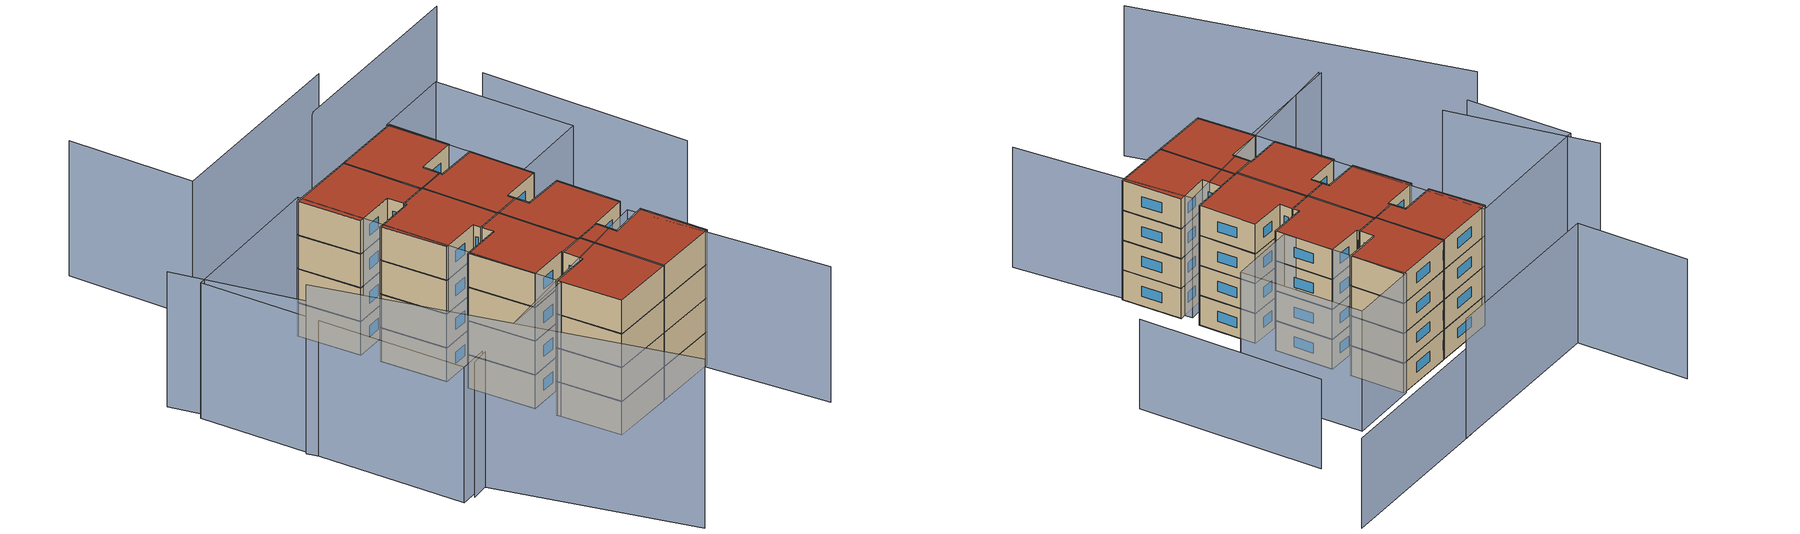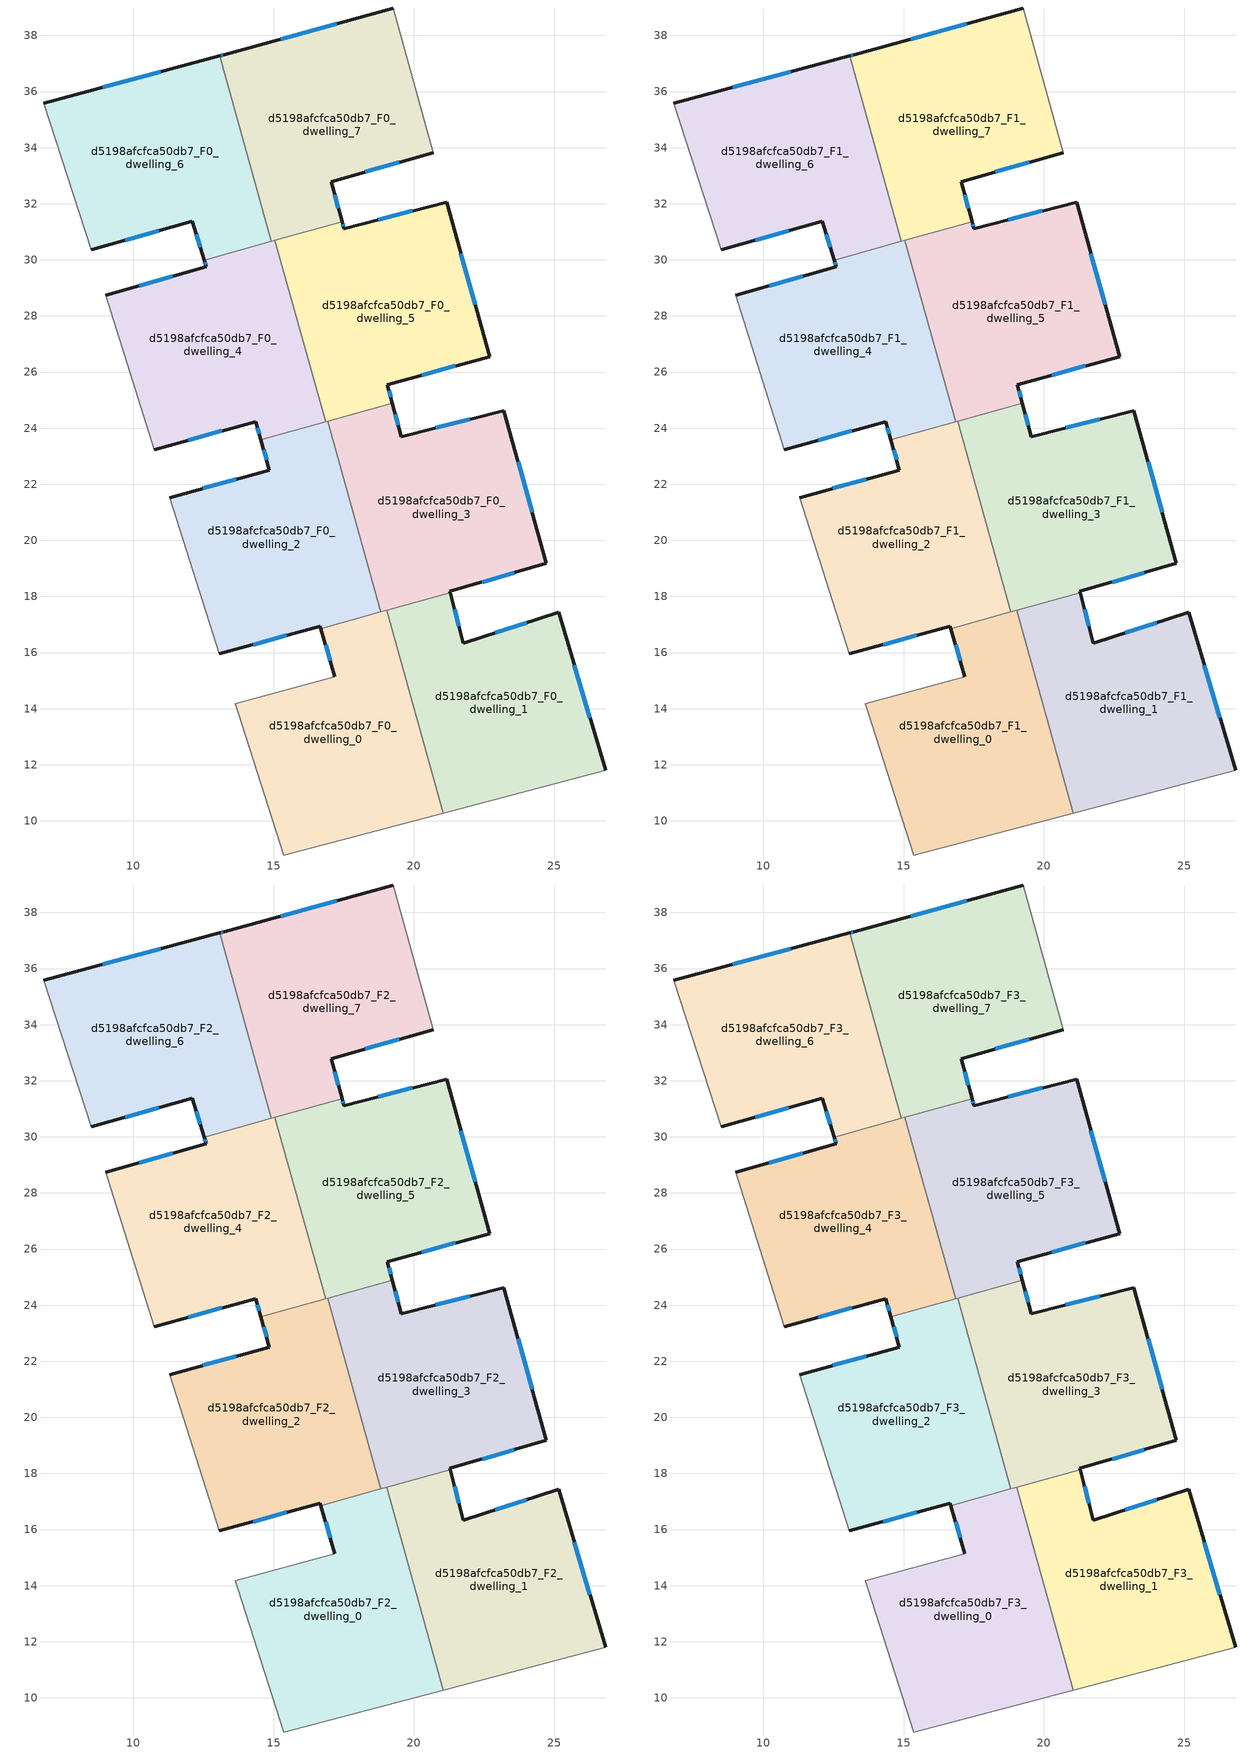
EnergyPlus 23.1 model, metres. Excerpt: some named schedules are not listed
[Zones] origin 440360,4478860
d5198afcfca50db7_F0_dwelling_0
 floor ground (EU_floor_Construction): 21.05,10.28 19.04,17.51 16.69,16.85 17.18,15.14 13.63,14.18 13.75,13.84 15.37,8.78 z0
 wall outside (EU_wall_Construction): 17.18,15.14 16.69,16.85 z0:3
 wall adiabatic (EU_wall_Construction): 21.05,10.28 15.37,8.78 13.75,13.84 13.63,14.18 17.18,15.14 z0:3
 wall to d5198afcfca50db7_F0_dwelling_1 (EU_wall_Construction): 19.04,17.51 21.05,10.28 z0:3
 wall to d5198afcfca50db7_F0_dwelling_2 (EU_wall_Construction): 16.69,16.85 18.82,17.45 z0:3
 wall to d5198afcfca50db7_F0_dwelling_3 (EU_wall_Construction): 18.82,17.45 19.04,17.51 z0:3
 window (EU_Window_Construction): 17.01,15.71 16.85,16.28 z1:2
d5198afcfca50db7_F0_dwelling_1
 floor ground (EU_floor_Construction): 26.84,11.8 25.17,17.43 21.77,16.33 21.3,18.14 19.04,17.51 21.05,10.28 z0
 wall outside (EU_wall_Construction): 21.3,18.14 21.77,16.33 25.17,17.43 26.84,11.8 z0:3
 wall adiabatic (EU_wall_Construction): 26.84,11.8 21.05,10.28 z0:3
 wall to d5198afcfca50db7_F0_dwelling_3 (EU_wall_Construction): 19.04,17.51 21.3,18.14 z0:3
 window (EU_Window_Construction): 21.45,17.54 21.61,16.94 / 22.9,16.7 24.03,17.06 / 25.73,15.55 26.28,13.68 z1:2
d5198afcfca50db7_F0_dwelling_2
 floor ground (EU_floor_Construction): 18.83,17.45 16.93,24.25 14.55,23.58 14.85,22.51 11.29,21.52 13.07,15.95 16.67,16.94 16.69,16.85 z0
 wall outside (EU_wall_Construction): 11.29,21.52 14.85,22.51 14.55,23.58 / 16.69,16.85 16.67,16.94 13.07,15.95 z0:3
 wall adiabatic (EU_wall_Construction): 13.07,15.95 11.29,21.52 z0:3
 wall to d5198afcfca50db7_F0_dwelling_3 (EU_wall_Construction): 16.93,24.25 18.83,17.45 z0:3
 wall to d5198afcfca50db7_F0_dwelling_4 (EU_wall_Construction): 14.55,23.58 16.85,24.23 z0:3
 wall to d5198afcfca50db7_F0_dwelling_5 (EU_wall_Construction): 16.85,24.23 16.93,24.25 z0:3
 window (EU_Window_Construction): 12.48,21.85 13.66,22.18 / 14.75,22.87 14.65,23.22 / 15.46,16.61 14.27,16.28 z1:2
d5198afcfca50db7_F0_dwelling_3
 floor ground (EU_floor_Construction): 24.73,19.17 23.21,24.62 19.56,23.7 19.24,24.89 16.93,24.25 18.83,17.45 21.3,18.14 21.29,18.18 z0
 wall outside (EU_wall_Construction): 19.24,24.89 19.56,23.7 23.21,24.62 24.73,19.17 21.29,18.18 21.3,18.14 z0:3
 wall to d5198afcfca50db7_F0_dwelling_5 (EU_wall_Construction): 16.93,24.25 19.24,24.89 z0:3
 window (EU_Window_Construction): 19.34,24.49 19.45,24.1 / 20.78,24.01 21.99,24.31 / 23.72,22.8 24.22,20.99 / 23.58,18.84 22.44,18.51 z1:2
d5198afcfca50db7_F0_dwelling_4
 floor ground (EU_floor_Construction): 16.85,24.22 15.05,30.69 12.53,29.99 12.6,29.75 9.01,28.74 10.76,23.24 14.37,24.23 14.55,23.58 z0
 wall outside (EU_wall_Construction): 9.01,28.74 12.6,29.75 12.53,29.99 / 14.55,23.58 14.37,24.23 10.76,23.24 z0:3
 wall adiabatic (EU_wall_Construction): 10.76,23.24 9.01,28.74 z0:3
 wall to d5198afcfca50db7_F0_dwelling_5 (EU_wall_Construction): 15.05,30.69 16.85,24.22 z0:3
 wall to d5198afcfca50db7_F0_dwelling_6 (EU_wall_Construction): 12.53,29.99 14.92,30.66 z0:3
 wall to d5198afcfca50db7_F0_dwelling_7 (EU_wall_Construction): 14.92,30.66 15.05,30.69 z0:3
 window (EU_Window_Construction): 10.21,29.08 11.4,29.41 / 12.58,29.83 12.56,29.91 / 14.49,23.8 14.43,24.01 / 13.16,23.9 11.96,23.57 z1:2
d5198afcfca50db7_F0_dwelling_5
 floor ground (EU_floor_Construction): 22.7,26.55 21.17,32.06 17.51,31.11 17.44,31.36 15.05,30.69 16.85,24.22 19.24,24.89 19.06,25.55 z0
 wall outside (EU_wall_Construction): 17.44,31.36 17.51,31.11 21.17,32.06 22.7,26.55 19.06,25.55 19.24,24.89 z0:3
 wall to d5198afcfca50db7_F0_dwelling_7 (EU_wall_Construction): 15.05,30.69 17.44,31.36 z0:3
 window (EU_Window_Construction): 19.12,25.33 19.18,25.11 / 17.46,31.28 17.49,31.19 / 18.73,31.43 19.95,31.74 / 21.68,30.22 22.19,28.39 / 21.48,26.22 20.28,25.88 z1:2
d5198afcfca50db7_F0_dwelling_6
 floor ground (EU_floor_Construction): 14.92,30.66 13.08,37.27 6.81,35.58 8.5,30.36 12.11,31.38 12.53,29.99 z0
 wall outside (EU_wall_Construction): 6.81,35.58 13.08,37.27 / 12.53,29.99 12.11,31.38 8.5,30.36 z0:3
 wall adiabatic (EU_wall_Construction): 8.5,30.36 6.81,35.58 z0:3
 wall to d5198afcfca50db7_F0_dwelling_7 (EU_wall_Construction): 13.08,37.27 14.92,30.66 z0:3
 window (EU_Window_Construction): 8.9,36.15 10.98,36.71 / 12.39,30.45 12.25,30.91 / 10.9,31.04 9.7,30.7 z1:2
d5198afcfca50db7_F0_dwelling_7
 floor ground (EU_floor_Construction): 20.69,33.82 19.27,38.98 13.24,37.32 13.08,37.27 14.92,30.66 17.44,31.36 17.06,32.79 z0
 wall outside (EU_wall_Construction): 13.08,37.27 13.24,37.32 19.27,38.98 / 20.69,33.82 17.06,32.79 17.44,31.36 z0:3
 wall adiabatic (EU_wall_Construction): 19.27,38.98 20.69,33.82 z0:3
 window (EU_Window_Construction): 13.13,37.29 13.19,37.3 / 15.26,37.87 17.25,38.42 / 19.48,33.47 18.28,33.13 / 17.19,32.31 17.32,31.84 z1:2
d5198afcfca50db7_F1_dwelling_0
 floor to d5198afcfca50db7_F0_dwelling_0 (EU_floor_Construction): 21.05,10.28 19.04,17.51 16.69,16.85 17.18,15.14 13.63,14.18 13.75,13.84 15.37,8.78 z3
 wall outside (EU_wall_Construction): 17.18,15.14 16.69,16.85 z3:6
 wall adiabatic (EU_wall_Construction): 21.05,10.28 15.37,8.78 13.75,13.84 13.63,14.18 17.18,15.14 z3:6
 wall to d5198afcfca50db7_F1_dwelling_1 (EU_wall_Construction): 19.04,17.51 21.05,10.28 z3:6
 wall to d5198afcfca50db7_F1_dwelling_2 (EU_wall_Construction): 16.69,16.85 18.82,17.45 z3:6
 wall to d5198afcfca50db7_F1_dwelling_3 (EU_wall_Construction): 18.82,17.45 19.04,17.51 z3:6
 window (EU_Window_Construction): 17.01,15.71 16.85,16.28 z4:5
d5198afcfca50db7_F1_dwelling_1
 floor to d5198afcfca50db7_F0_dwelling_1 (EU_floor_Construction): 26.84,11.8 25.17,17.43 21.77,16.33 21.3,18.14 19.04,17.51 21.05,10.28 z3
 wall outside (EU_wall_Construction): 21.3,18.14 21.77,16.33 25.17,17.43 26.84,11.8 z3:6
 wall adiabatic (EU_wall_Construction): 26.84,11.8 21.05,10.28 z3:6
 wall to d5198afcfca50db7_F1_dwelling_3 (EU_wall_Construction): 19.04,17.51 21.3,18.14 z3:6
 window (EU_Window_Construction): 21.45,17.54 21.61,16.94 / 22.9,16.7 24.03,17.06 / 25.73,15.55 26.28,13.68 z4:5
d5198afcfca50db7_F1_dwelling_2
 floor to d5198afcfca50db7_F0_dwelling_2 (EU_floor_Construction): 18.83,17.45 16.93,24.25 14.55,23.58 14.85,22.51 11.29,21.52 13.07,15.95 16.67,16.94 16.69,16.85 z3
 wall outside (EU_wall_Construction): 11.29,21.52 14.85,22.51 14.55,23.58 / 16.69,16.85 16.67,16.94 13.07,15.95 z3:6
 wall adiabatic (EU_wall_Construction): 13.07,15.95 11.29,21.52 z3:6
 wall to d5198afcfca50db7_F1_dwelling_3 (EU_wall_Construction): 16.93,24.25 18.83,17.45 z3:6
 wall to d5198afcfca50db7_F1_dwelling_4 (EU_wall_Construction): 14.55,23.58 16.85,24.23 z3:6
 wall to d5198afcfca50db7_F1_dwelling_5 (EU_wall_Construction): 16.85,24.23 16.93,24.25 z3:6
 window (EU_Window_Construction): 12.48,21.85 13.66,22.18 / 14.75,22.87 14.65,23.22 / 15.46,16.61 14.27,16.28 z4:5
d5198afcfca50db7_F1_dwelling_3
 floor to d5198afcfca50db7_F0_dwelling_3 (EU_floor_Construction): 24.73,19.17 23.21,24.62 19.56,23.7 19.24,24.89 16.93,24.25 18.83,17.45 21.3,18.14 21.29,18.18 z3
 wall outside (EU_wall_Construction): 19.24,24.89 19.56,23.7 23.21,24.62 24.73,19.17 21.29,18.18 21.3,18.14 z3:6
 wall to d5198afcfca50db7_F1_dwelling_5 (EU_wall_Construction): 16.93,24.25 19.24,24.89 z3:6
 window (EU_Window_Construction): 19.34,24.49 19.45,24.1 / 20.78,24.01 21.99,24.31 / 23.72,22.8 24.22,20.99 / 23.58,18.84 22.44,18.51 z4:5
d5198afcfca50db7_F1_dwelling_4
 floor to d5198afcfca50db7_F0_dwelling_4 (EU_floor_Construction): 16.85,24.22 15.05,30.69 12.53,29.99 12.6,29.75 9.01,28.74 10.76,23.24 14.37,24.23 14.55,23.58 z3
 wall outside (EU_wall_Construction): 9.01,28.74 12.6,29.75 12.53,29.99 / 14.55,23.58 14.37,24.23 10.76,23.24 z3:6
 wall adiabatic (EU_wall_Construction): 10.76,23.24 9.01,28.74 z3:6
 wall to d5198afcfca50db7_F1_dwelling_5 (EU_wall_Construction): 15.05,30.69 16.85,24.22 z3:6
 wall to d5198afcfca50db7_F1_dwelling_6 (EU_wall_Construction): 12.53,29.99 14.92,30.66 z3:6
 wall to d5198afcfca50db7_F1_dwelling_7 (EU_wall_Construction): 14.92,30.66 15.05,30.69 z3:6
 window (EU_Window_Construction): 10.21,29.08 11.4,29.41 / 12.58,29.83 12.56,29.91 / 14.49,23.8 14.43,24.01 / 13.16,23.9 11.96,23.57 z4:5
d5198afcfca50db7_F1_dwelling_5
 floor to d5198afcfca50db7_F0_dwelling_5 (EU_floor_Construction): 22.7,26.55 21.17,32.06 17.51,31.11 17.44,31.36 15.05,30.69 16.85,24.22 19.24,24.89 19.06,25.55 z3
 wall outside (EU_wall_Construction): 17.44,31.36 17.51,31.11 21.17,32.06 22.7,26.55 19.06,25.55 19.24,24.89 z3:6
 wall to d5198afcfca50db7_F1_dwelling_7 (EU_wall_Construction): 15.05,30.69 17.44,31.36 z3:6
 window (EU_Window_Construction): 19.12,25.33 19.18,25.11 / 17.46,31.28 17.49,31.19 / 18.73,31.43 19.95,31.74 / 21.68,30.22 22.19,28.39 / 21.48,26.22 20.28,25.88 z4:5
d5198afcfca50db7_F1_dwelling_6
 floor to d5198afcfca50db7_F0_dwelling_6 (EU_floor_Construction): 14.92,30.66 13.08,37.27 6.81,35.58 8.5,30.36 12.11,31.38 12.53,29.99 z3
 wall outside (EU_wall_Construction): 6.81,35.58 13.08,37.27 / 12.53,29.99 12.11,31.38 8.5,30.36 z3:6
 wall adiabatic (EU_wall_Construction): 8.5,30.36 6.81,35.58 z3:6
 wall to d5198afcfca50db7_F1_dwelling_7 (EU_wall_Construction): 13.08,37.27 14.92,30.66 z3:6
 window (EU_Window_Construction): 8.9,36.15 10.98,36.71 / 12.39,30.45 12.25,30.91 / 10.9,31.04 9.7,30.7 z4:5
d5198afcfca50db7_F1_dwelling_7
 floor to d5198afcfca50db7_F0_dwelling_7 (EU_floor_Construction): 20.69,33.82 19.27,38.98 13.24,37.32 13.08,37.27 14.92,30.66 17.44,31.36 17.06,32.79 z3
 wall outside (EU_wall_Construction): 13.08,37.27 13.24,37.32 19.27,38.98 / 20.69,33.82 17.06,32.79 17.44,31.36 z3:6
 wall adiabatic (EU_wall_Construction): 19.27,38.98 20.69,33.82 z3:6
 window (EU_Window_Construction): 13.13,37.29 13.19,37.3 / 15.26,37.87 17.25,38.42 / 19.48,33.47 18.28,33.13 / 17.19,32.31 17.32,31.84 z4:5
d5198afcfca50db7_F2_dwelling_0
 floor to d5198afcfca50db7_F1_dwelling_0 (EU_floor_Construction): 21.05,10.28 19.04,17.51 16.69,16.85 17.18,15.14 13.63,14.18 13.75,13.84 15.37,8.78 z6
 wall outside (EU_wall_Construction): 17.18,15.14 16.69,16.85 z6:9
 wall adiabatic (EU_wall_Construction): 21.05,10.28 15.37,8.78 13.75,13.84 13.63,14.18 17.18,15.14 z6:9
 wall to d5198afcfca50db7_F2_dwelling_1 (EU_wall_Construction): 19.04,17.51 21.05,10.28 z6:9
 wall to d5198afcfca50db7_F2_dwelling_2 (EU_wall_Construction): 16.69,16.85 18.82,17.45 z6:9
 wall to d5198afcfca50db7_F2_dwelling_3 (EU_wall_Construction): 18.82,17.45 19.04,17.51 z6:9
 window (EU_Window_Construction): 17.01,15.71 16.85,16.28 z7:8
d5198afcfca50db7_F2_dwelling_1
 floor to d5198afcfca50db7_F1_dwelling_1 (EU_floor_Construction): 26.84,11.8 25.17,17.43 21.77,16.33 21.3,18.14 19.04,17.51 21.05,10.28 z6
 wall outside (EU_wall_Construction): 21.3,18.14 21.77,16.33 25.17,17.43 26.84,11.8 z6:9
 wall adiabatic (EU_wall_Construction): 26.84,11.8 21.05,10.28 z6:9
 wall to d5198afcfca50db7_F2_dwelling_3 (EU_wall_Construction): 19.04,17.51 21.3,18.14 z6:9
 window (EU_Window_Construction): 21.45,17.54 21.61,16.94 / 22.9,16.7 24.03,17.06 / 25.73,15.55 26.28,13.68 z7:8
d5198afcfca50db7_F2_dwelling_2
 floor to d5198afcfca50db7_F1_dwelling_2 (EU_floor_Construction): 18.83,17.45 16.93,24.25 14.55,23.58 14.85,22.51 11.29,21.52 13.07,15.95 16.67,16.94 16.69,16.85 z6
 wall outside (EU_wall_Construction): 11.29,21.52 14.85,22.51 14.55,23.58 / 16.69,16.85 16.67,16.94 13.07,15.95 z6:9
 wall adiabatic (EU_wall_Construction): 13.07,15.95 11.29,21.52 z6:9
 wall to d5198afcfca50db7_F2_dwelling_3 (EU_wall_Construction): 16.93,24.25 18.83,17.45 z6:9
 wall to d5198afcfca50db7_F2_dwelling_4 (EU_wall_Construction): 14.55,23.58 16.85,24.23 z6:9
 wall to d5198afcfca50db7_F2_dwelling_5 (EU_wall_Construction): 16.85,24.23 16.93,24.25 z6:9
 window (EU_Window_Construction): 12.48,21.85 13.66,22.18 / 14.75,22.87 14.65,23.22 / 15.46,16.61 14.27,16.28 z7:8
d5198afcfca50db7_F2_dwelling_3
 floor to d5198afcfca50db7_F1_dwelling_3 (EU_floor_Construction): 24.73,19.17 23.21,24.62 19.56,23.7 19.24,24.89 16.93,24.25 18.83,17.45 21.3,18.14 21.29,18.18 z6
 wall outside (EU_wall_Construction): 19.24,24.89 19.56,23.7 23.21,24.62 24.73,19.17 21.29,18.18 21.3,18.14 z6:9
 wall to d5198afcfca50db7_F2_dwelling_5 (EU_wall_Construction): 16.93,24.25 19.24,24.89 z6:9
 window (EU_Window_Construction): 19.34,24.49 19.45,24.1 / 20.78,24.01 21.99,24.31 / 23.72,22.8 24.22,20.99 / 23.58,18.84 22.44,18.51 z7:8
d5198afcfca50db7_F2_dwelling_4
 floor to d5198afcfca50db7_F1_dwelling_4 (EU_floor_Construction): 16.85,24.22 15.05,30.69 12.53,29.99 12.6,29.75 9.01,28.74 10.76,23.24 14.37,24.23 14.55,23.58 z6
 wall outside (EU_wall_Construction): 9.01,28.74 12.6,29.75 12.53,29.99 / 14.55,23.58 14.37,24.23 10.76,23.24 z6:9
 wall adiabatic (EU_wall_Construction): 10.76,23.24 9.01,28.74 z6:9
 wall to d5198afcfca50db7_F2_dwelling_5 (EU_wall_Construction): 15.05,30.69 16.85,24.22 z6:9
 wall to d5198afcfca50db7_F2_dwelling_6 (EU_wall_Construction): 12.53,29.99 14.92,30.66 z6:9
 wall to d5198afcfca50db7_F2_dwelling_7 (EU_wall_Construction): 14.92,30.66 15.05,30.69 z6:9
 window (EU_Window_Construction): 10.21,29.08 11.4,29.41 / 12.58,29.83 12.56,29.91 / 14.49,23.8 14.43,24.01 / 13.16,23.9 11.96,23.57 z7:8
d5198afcfca50db7_F2_dwelling_5
 floor to d5198afcfca50db7_F1_dwelling_5 (EU_floor_Construction): 22.7,26.55 21.17,32.06 17.51,31.11 17.44,31.36 15.05,30.69 16.85,24.22 19.24,24.89 19.06,25.55 z6
 wall outside (EU_wall_Construction): 17.44,31.36 17.51,31.11 21.17,32.06 22.7,26.55 19.06,25.55 19.24,24.89 z6:9
 wall to d5198afcfca50db7_F2_dwelling_7 (EU_wall_Construction): 15.05,30.69 17.44,31.36 z6:9
 window (EU_Window_Construction): 19.12,25.33 19.18,25.11 / 17.46,31.28 17.49,31.19 / 18.73,31.43 19.95,31.74 / 21.68,30.22 22.19,28.39 / 21.48,26.22 20.28,25.88 z7:8
d5198afcfca50db7_F2_dwelling_6
 floor to d5198afcfca50db7_F1_dwelling_6 (EU_floor_Construction): 14.92,30.66 13.08,37.27 6.81,35.58 8.5,30.36 12.11,31.38 12.53,29.99 z6
 wall outside (EU_wall_Construction): 6.81,35.58 13.08,37.27 / 12.53,29.99 12.11,31.38 8.5,30.36 z6:9
 wall adiabatic (EU_wall_Construction): 8.5,30.36 6.81,35.58 z6:9
 wall to d5198afcfca50db7_F2_dwelling_7 (EU_wall_Construction): 13.08,37.27 14.92,30.66 z6:9
 window (EU_Window_Construction): 8.9,36.15 10.98,36.71 / 12.39,30.45 12.25,30.91 / 10.9,31.04 9.7,30.7 z7:8
d5198afcfca50db7_F2_dwelling_7
 floor to d5198afcfca50db7_F1_dwelling_7 (EU_floor_Construction): 20.69,33.82 19.27,38.98 13.24,37.32 13.08,37.27 14.92,30.66 17.44,31.36 17.06,32.79 z6
 wall outside (EU_wall_Construction): 13.08,37.27 13.24,37.32 19.27,38.98 / 20.69,33.82 17.06,32.79 17.44,31.36 z6:9
 wall adiabatic (EU_wall_Construction): 19.27,38.98 20.69,33.82 z6:9
 window (EU_Window_Construction): 13.13,37.29 13.19,37.3 / 15.26,37.87 17.25,38.42 / 19.48,33.47 18.28,33.13 / 17.19,32.31 17.32,31.84 z7:8
d5198afcfca50db7_F3_dwelling_0
 floor to d5198afcfca50db7_F2_dwelling_0 (EU_floor_Construction): 21.05,10.28 19.04,17.51 16.69,16.85 17.18,15.14 13.63,14.18 13.75,13.84 15.37,8.78 z9
 wall outside (EU_wall_Construction): 17.18,15.14 16.69,16.85 z9:12
 wall adiabatic (EU_wall_Construction): 21.05,10.28 15.37,8.78 13.75,13.84 13.63,14.18 17.18,15.14 z9:12
 wall to d5198afcfca50db7_F3_dwelling_1 (EU_wall_Construction): 19.04,17.51 21.05,10.28 z9:12
 wall to d5198afcfca50db7_F3_dwelling_2 (EU_wall_Construction): 16.69,16.85 18.82,17.45 z9:12
 wall to d5198afcfca50db7_F3_dwelling_3 (EU_wall_Construction): 18.82,17.45 19.04,17.51 z9:12
 window (EU_Window_Construction): 17.01,15.71 16.85,16.28 z10:11
 roof outside (EU_roof_Construction): 19.04,17.51 21.05,10.28 15.37,8.78 13.75,13.84 13.63,14.18 17.18,15.14 16.69,16.85 z12
d5198afcfca50db7_F3_dwelling_1
 floor to d5198afcfca50db7_F2_dwelling_1 (EU_floor_Construction): 26.84,11.8 25.17,17.43 21.77,16.33 21.3,18.14 19.04,17.51 21.05,10.28 z9
 wall outside (EU_wall_Construction): 21.3,18.14 21.77,16.33 25.17,17.43 26.84,11.8 z9:12
 wall adiabatic (EU_wall_Construction): 26.84,11.8 21.05,10.28 z9:12
 wall to d5198afcfca50db7_F3_dwelling_3 (EU_wall_Construction): 19.04,17.51 21.3,18.14 z9:12
 window (EU_Window_Construction): 21.45,17.54 21.61,16.94 / 22.9,16.7 24.03,17.06 / 25.73,15.55 26.28,13.68 z10:11
 roof outside (EU_roof_Construction): 25.17,17.43 26.84,11.8 21.05,10.28 19.04,17.51 21.3,18.14 21.77,16.33 z12
d5198afcfca50db7_F3_dwelling_2
 floor to d5198afcfca50db7_F2_dwelling_2 (EU_floor_Construction): 18.83,17.45 16.93,24.25 14.55,23.58 14.85,22.51 11.29,21.52 13.07,15.95 16.67,16.94 16.69,16.85 z9
 wall outside (EU_wall_Construction): 11.29,21.52 14.85,22.51 14.55,23.58 / 16.69,16.85 16.67,16.94 13.07,15.95 z9:12
 wall adiabatic (EU_wall_Construction): 13.07,15.95 11.29,21.52 z9:12
 wall to d5198afcfca50db7_F3_dwelling_3 (EU_wall_Construction): 16.93,24.25 18.83,17.45 z9:12
 wall to d5198afcfca50db7_F3_dwelling_4 (EU_wall_Construction): 14.55,23.58 16.85,24.23 z9:12
 wall to d5198afcfca50db7_F3_dwelling_5 (EU_wall_Construction): 16.85,24.23 16.93,24.25 z9:12
 window (EU_Window_Construction): 12.48,21.85 13.66,22.18 / 14.75,22.87 14.65,23.22 / 15.46,16.61 14.27,16.28 z10:11
 roof outside (EU_roof_Construction): 16.93,24.25 18.83,17.45 16.69,16.85 16.67,16.94 13.07,15.95 11.29,21.52 14.85,22.51 14.55,23.58 z12
d5198afcfca50db7_F3_dwelling_3
 floor to d5198afcfca50db7_F2_dwelling_3 (EU_floor_Construction): 24.73,19.17 23.21,24.62 19.56,23.7 19.24,24.89 16.93,24.25 18.83,17.45 21.3,18.14 21.29,18.18 z9
 wall outside (EU_wall_Construction): 19.24,24.89 19.56,23.7 23.21,24.62 24.73,19.17 21.29,18.18 21.3,18.14 z9:12
 wall to d5198afcfca50db7_F3_dwelling_5 (EU_wall_Construction): 16.93,24.25 19.24,24.89 z9:12
 window (EU_Window_Construction): 19.34,24.49 19.45,24.1 / 20.78,24.01 21.99,24.31 / 23.72,22.8 24.22,20.99 / 23.58,18.84 22.44,18.51 z10:11
 roof outside (EU_roof_Construction): 23.21,24.62 24.73,19.17 21.29,18.18 21.3,18.14 18.83,17.45 16.93,24.25 19.24,24.89 19.56,23.7 z12
d5198afcfca50db7_F3_dwelling_4
 floor to d5198afcfca50db7_F2_dwelling_4 (EU_floor_Construction): 16.85,24.22 15.05,30.69 12.53,29.99 12.6,29.75 9.01,28.74 10.76,23.24 14.37,24.23 14.55,23.58 z9
 wall outside (EU_wall_Construction): 9.01,28.74 12.6,29.75 12.53,29.99 / 14.55,23.58 14.37,24.23 10.76,23.24 z9:12
 wall adiabatic (EU_wall_Construction): 10.76,23.24 9.01,28.74 z9:12
 wall to d5198afcfca50db7_F3_dwelling_5 (EU_wall_Construction): 15.05,30.69 16.85,24.22 z9:12
 wall to d5198afcfca50db7_F3_dwelling_6 (EU_wall_Construction): 12.53,29.99 14.92,30.66 z9:12
 wall to d5198afcfca50db7_F3_dwelling_7 (EU_wall_Construction): 14.92,30.66 15.05,30.69 z9:12
 window (EU_Window_Construction): 10.21,29.08 11.4,29.41 / 12.58,29.83 12.56,29.91 / 14.49,23.8 14.43,24.01 / 13.16,23.9 11.96,23.57 z10:11
 roof outside (EU_roof_Construction): 15.05,30.69 16.85,24.22 14.55,23.58 14.37,24.23 10.76,23.24 9.01,28.74 12.6,29.75 12.53,29.99 z12
d5198afcfca50db7_F3_dwelling_5
 floor to d5198afcfca50db7_F2_dwelling_5 (EU_floor_Construction): 22.7,26.55 21.17,32.06 17.51,31.11 17.44,31.36 15.05,30.69 16.85,24.22 19.24,24.89 19.06,25.55 z9
 wall outside (EU_wall_Construction): 17.44,31.36 17.51,31.11 21.17,32.06 22.7,26.55 19.06,25.55 19.24,24.89 z9:12
 wall to d5198afcfca50db7_F3_dwelling_7 (EU_wall_Construction): 15.05,30.69 17.44,31.36 z9:12
 window (EU_Window_Construction): 19.12,25.33 19.18,25.11 / 17.46,31.28 17.49,31.19 / 18.73,31.43 19.95,31.74 / 21.68,30.22 22.19,28.39 / 21.48,26.22 20.28,25.88 z10:11
 roof outside (EU_roof_Construction): 21.17,32.06 22.7,26.55 19.06,25.55 19.24,24.89 16.85,24.22 15.05,30.69 17.44,31.36 17.51,31.11 z12
d5198afcfca50db7_F3_dwelling_6
 floor to d5198afcfca50db7_F2_dwelling_6 (EU_floor_Construction): 14.92,30.66 13.08,37.27 6.81,35.58 8.5,30.36 12.11,31.38 12.53,29.99 z9
 wall outside (EU_wall_Construction): 6.81,35.58 13.08,37.27 / 12.53,29.99 12.11,31.38 8.5,30.36 z9:12
 wall adiabatic (EU_wall_Construction): 8.5,30.36 6.81,35.58 z9:12
 wall to d5198afcfca50db7_F3_dwelling_7 (EU_wall_Construction): 13.08,37.27 14.92,30.66 z9:12
 window (EU_Window_Construction): 8.9,36.15 10.98,36.71 / 12.39,30.45 12.25,30.91 / 10.9,31.04 9.7,30.7 z10:11
 roof outside (EU_roof_Construction): 13.08,37.27 14.92,30.66 12.53,29.99 12.11,31.38 8.5,30.36 6.81,35.58 z12
d5198afcfca50db7_F3_dwelling_7
 floor to d5198afcfca50db7_F2_dwelling_7 (EU_floor_Construction): 20.69,33.82 19.27,38.98 13.24,37.32 13.08,37.27 14.92,30.66 17.44,31.36 17.06,32.79 z9
 wall outside (EU_wall_Construction): 13.08,37.27 13.24,37.32 19.27,38.98 / 20.69,33.82 17.06,32.79 17.44,31.36 z9:12
 wall adiabatic (EU_wall_Construction): 19.27,38.98 20.69,33.82 z9:12
 window (EU_Window_Construction): 13.13,37.29 13.19,37.3 / 15.26,37.87 17.25,38.42 / 19.48,33.47 18.28,33.13 / 17.19,32.31 17.32,31.84 z10:11
 roof outside (EU_roof_Construction): 19.27,38.98 20.69,33.82 17.06,32.79 17.44,31.36 14.92,30.66 13.08,37.27 13.24,37.32 z12
shading: 1.3,9.78 24.35,17.97 / 24.35,17.97 30.15,1.66 / -7.15,34.83 -0.83,21.9 / 20.18,47.83 2.89,42.98 / 2.89,42.98 -0.06,53.5 / 13.77,13.79 0.2,9.79 / 0.2,9.79 -6.34,31.98 / -6.34,31.98 7.22,35.98 / 7.22,35.98 13.77,13.79 / 25.92,41.04 29.34,29.45 / 29.34,29.45 22.48,27.43 / 22.48,27.43 19.06,39.02 / 19.06,39.02 25.92,41.04 z0:12; -3.87,22.91 11.15,-5.09 z0:15; 37.48,25.64 32.59,43.13 / 36.43,52.41 19.33,47.59 z0:9
[Building]
EU S2 Campaign: North Axis=0; Terrain=City; Solar Distribution=FullExterior
[Site:Location]
Madrid: Latitude=40.5; Longitude=-3.5; Time Zone=1; Elevation=609
[SizingPeriod:WeatherFileDays]
AnnualSizingPeriod: Begin Month=1; Begin Day of Month=1; End Month=12; End Day of Month=31; Day of Week for Start Day=Monday; Use Weather File Daylight Saving Period=No; Use Weather File Rain and Snow Indicators=No
[MATERIAL]
EU_InternalMass_Material: Roughness=MediumRough; Thickness=0.1; Conductivity=1; Density=1800; Specific Heat=900; Thermal Absorptance=0.9; Solar Absorptance=0.7; Visible Absorptance=0.7
[MATERIAL:NOMASS] Roughness=MediumRough; Thermal Absorptance=0.9; Solar Absorptance=0.7; Visible Absorptance=0.7
Name | Thermal Resistance
EU_wall_NoMass | 0.459673
EU_roof_NoMass | 0.495815
EU_floor_NoMass | 0.788942
[WINDOWMATERIAL:SIMPLEGLAZINGSYSTEM]
EU_Window_SimpleGlazing: UFactor=4.26103; Solar Heat Gain Coefficient=0.85; Visible Transmittance=0.85
[CONSTRUCTION]
EU_wall_Construction: EU_wall_NoMass
EU_roof_Construction: EU_roof_NoMass
EU_floor_Construction: EU_floor_NoMass
EU_InternalMass_Construction: EU_InternalMass_Material
EU_Window_Construction: EU_Window_SimpleGlazing
[ZONE] Type=1; Multiplier=1; Ceiling Height=autocalculate; Floor Area=autocalculate; Part of Total Floor Area=Yes
Name | Volume
d5198afcfca50db7_F0_dwelling_0; d5198afcfca50db7_F1_dwelling_0; d5198afcfca50db7_F2_dwelling_0; d5198afcfca50db7_F3_dwelling_0 | 115.08
d5198afcfca50db7_F0_dwelling_1; d5198afcfca50db7_F1_dwelling_1; d5198afcfca50db7_F2_dwelling_1; d5198afcfca50db7_F3_dwelling_1 | 115.093
d5198afcfca50db7_F0_dwelling_2; d5198afcfca50db7_F1_dwelling_2; d5198afcfca50db7_F2_dwelling_2; d5198afcfca50db7_F3_dwelling_2 | 115.098
d5198afcfca50db7_F0_dwelling_3; d5198afcfca50db7_F1_dwelling_3; d5198afcfca50db7_F2_dwelling_3; d5198afcfca50db7_F3_dwelling_3 | 115.099
d5198afcfca50db7_F0_dwelling_4; d5198afcfca50db7_F1_dwelling_4; d5198afcfca50db7_F2_dwelling_4; d5198afcfca50db7_F3_dwelling_4; d5198afcfca50db7_F0_dwelling_5; d5198afcfca50db7_F1_dwelling_5; d5198afcfca50db7_F2_dwelling_5; d5198afcfca50db7_F3_dwelling_5 | 115.094
d5198afcfca50db7_F0_dwelling_6; d5198afcfca50db7_F1_dwelling_6; d5198afcfca50db7_F2_dwelling_6; d5198afcfca50db7_F3_dwelling_6 | 115.082
d5198afcfca50db7_F0_dwelling_7; d5198afcfca50db7_F1_dwelling_7; d5198afcfca50db7_F2_dwelling_7; d5198afcfca50db7_F3_dwelling_7 | 115.1
[INTERNALMASS] Construction=EU_InternalMass_Construction
Name | Zone or ZoneList | Surface Area
d5198afcfca50db7_F0_dwelling_0_EU_InternalMass | d5198afcfca50db7_F0_dwelling_0 | 38.3601
d5198afcfca50db7_F0_dwelling_1_EU_InternalMass | d5198afcfca50db7_F0_dwelling_1 | 38.3644
d5198afcfca50db7_F0_dwelling_2_EU_InternalMass | d5198afcfca50db7_F0_dwelling_2 | 38.3658
d5198afcfca50db7_F0_dwelling_3_EU_InternalMass | d5198afcfca50db7_F0_dwelling_3 | 38.3663
d5198afcfca50db7_F0_dwelling_4_EU_InternalMass | d5198afcfca50db7_F0_dwelling_4 | 38.3647
d5198afcfca50db7_F0_dwelling_5_EU_InternalMass | d5198afcfca50db7_F0_dwelling_5 | 38.3646
d5198afcfca50db7_F0_dwelling_6_EU_InternalMass | d5198afcfca50db7_F0_dwelling_6 | 38.3607
d5198afcfca50db7_F0_dwelling_7_EU_InternalMass | d5198afcfca50db7_F0_dwelling_7 | 38.3665
d5198afcfca50db7_F1_dwelling_0_EU_InternalMass | d5198afcfca50db7_F1_dwelling_0 | 38.3601
d5198afcfca50db7_F1_dwelling_1_EU_InternalMass | d5198afcfca50db7_F1_dwelling_1 | 38.3644
d5198afcfca50db7_F1_dwelling_2_EU_InternalMass | d5198afcfca50db7_F1_dwelling_2 | 38.3658
d5198afcfca50db7_F1_dwelling_3_EU_InternalMass | d5198afcfca50db7_F1_dwelling_3 | 38.3663
d5198afcfca50db7_F1_dwelling_4_EU_InternalMass | d5198afcfca50db7_F1_dwelling_4 | 38.3647
d5198afcfca50db7_F1_dwelling_5_EU_InternalMass | d5198afcfca50db7_F1_dwelling_5 | 38.3646
d5198afcfca50db7_F1_dwelling_6_EU_InternalMass | d5198afcfca50db7_F1_dwelling_6 | 38.3607
d5198afcfca50db7_F1_dwelling_7_EU_InternalMass | d5198afcfca50db7_F1_dwelling_7 | 38.3665
d5198afcfca50db7_F2_dwelling_0_EU_InternalMass | d5198afcfca50db7_F2_dwelling_0 | 38.3601
d5198afcfca50db7_F2_dwelling_1_EU_InternalMass | d5198afcfca50db7_F2_dwelling_1 | 38.3644
d5198afcfca50db7_F2_dwelling_2_EU_InternalMass | d5198afcfca50db7_F2_dwelling_2 | 38.3658
d5198afcfca50db7_F2_dwelling_3_EU_InternalMass | d5198afcfca50db7_F2_dwelling_3 | 38.3663
d5198afcfca50db7_F2_dwelling_4_EU_InternalMass | d5198afcfca50db7_F2_dwelling_4 | 38.3647
d5198afcfca50db7_F2_dwelling_5_EU_InternalMass | d5198afcfca50db7_F2_dwelling_5 | 38.3646
d5198afcfca50db7_F2_dwelling_6_EU_InternalMass | d5198afcfca50db7_F2_dwelling_6 | 38.3607
d5198afcfca50db7_F2_dwelling_7_EU_InternalMass | d5198afcfca50db7_F2_dwelling_7 | 38.3665
d5198afcfca50db7_F3_dwelling_0_EU_InternalMass | d5198afcfca50db7_F3_dwelling_0 | 38.3601
d5198afcfca50db7_F3_dwelling_1_EU_InternalMass | d5198afcfca50db7_F3_dwelling_1 | 38.3644
d5198afcfca50db7_F3_dwelling_2_EU_InternalMass | d5198afcfca50db7_F3_dwelling_2 | 38.3658
d5198afcfca50db7_F3_dwelling_3_EU_InternalMass | d5198afcfca50db7_F3_dwelling_3 | 38.3663
d5198afcfca50db7_F3_dwelling_4_EU_InternalMass | d5198afcfca50db7_F3_dwelling_4 | 38.3647
d5198afcfca50db7_F3_dwelling_5_EU_InternalMass | d5198afcfca50db7_F3_dwelling_5 | 38.3646
d5198afcfca50db7_F3_dwelling_6_EU_InternalMass | d5198afcfca50db7_F3_dwelling_6 | 38.3607
d5198afcfca50db7_F3_dwelling_7_EU_InternalMass | d5198afcfca50db7_F3_dwelling_7 | 38.3665
[OTHEREQUIPMENT] Fuel Type=Electricity; Design Level Calculation Method=Watts/Area; Power per Zone Floor Area=1; Fraction Latent=0; Fraction Radiant=0; Fraction Lost=0; Carbon Dioxide Generation Rate=0; EndUse Subcategory=EU_Step8_InternalGains
Name | Zone or ZoneList or Space or SpaceList | Schedule
EU_Step8_InternalGain_d5198afcfca50db7_F0_dwelling_0_f000 | d5198afcfca50db7_F0_dwelling_0 | EU_Step8_GainSchedule_d5198afcfca50db7_F0_dwelling_0_f000
EU_Step8_InternalGain_d5198afcfca50db7_F0_dwelling_1_f000 | d5198afcfca50db7_F0_dwelling_1 | EU_Step8_GainSchedule_d5198afcfca50db7_F0_dwelling_1_f000
EU_Step8_InternalGain_d5198afcfca50db7_F0_dwelling_2_f000 | d5198afcfca50db7_F0_dwelling_2 | EU_Step8_GainSchedule_d5198afcfca50db7_F0_dwelling_2_f000
EU_Step8_InternalGain_d5198afcfca50db7_F0_dwelling_3_f000 | d5198afcfca50db7_F0_dwelling_3 | EU_Step8_GainSchedule_d5198afcfca50db7_F0_dwelling_3_f000
EU_Step8_InternalGain_d5198afcfca50db7_F0_dwelling_4_f000 | d5198afcfca50db7_F0_dwelling_4 | EU_Step8_GainSchedule_d5198afcfca50db7_F0_dwelling_4_f000
EU_Step8_InternalGain_d5198afcfca50db7_F0_dwelling_5_f000 | d5198afcfca50db7_F0_dwelling_5 | EU_Step8_GainSchedule_d5198afcfca50db7_F0_dwelling_5_f000
EU_Step8_InternalGain_d5198afcfca50db7_F0_dwelling_6_f000 | d5198afcfca50db7_F0_dwelling_6 | EU_Step8_GainSchedule_d5198afcfca50db7_F0_dwelling_6_f000
EU_Step8_InternalGain_d5198afcfca50db7_F0_dwelling_7_f000 | d5198afcfca50db7_F0_dwelling_7 | EU_Step8_GainSchedule_d5198afcfca50db7_F0_dwelling_7_f000
EU_Step8_InternalGain_d5198afcfca50db7_F1_dwelling_0_f000 | d5198afcfca50db7_F1_dwelling_0 | EU_Step8_GainSchedule_d5198afcfca50db7_F1_dwelling_0_f000
EU_Step8_InternalGain_d5198afcfca50db7_F1_dwelling_1_f000 | d5198afcfca50db7_F1_dwelling_1 | EU_Step8_GainSchedule_d5198afcfca50db7_F1_dwelling_1_f000
EU_Step8_InternalGain_d5198afcfca50db7_F1_dwelling_2_f000 | d5198afcfca50db7_F1_dwelling_2 | EU_Step8_GainSchedule_d5198afcfca50db7_F1_dwelling_2_f000
EU_Step8_InternalGain_d5198afcfca50db7_F1_dwelling_3_f000 | d5198afcfca50db7_F1_dwelling_3 | EU_Step8_GainSchedule_d5198afcfca50db7_F1_dwelling_3_f000
EU_Step8_InternalGain_d5198afcfca50db7_F1_dwelling_4_f000 | d5198afcfca50db7_F1_dwelling_4 | EU_Step8_GainSchedule_d5198afcfca50db7_F1_dwelling_4_f000
EU_Step8_InternalGain_d5198afcfca50db7_F1_dwelling_5_f000 | d5198afcfca50db7_F1_dwelling_5 | EU_Step8_GainSchedule_d5198afcfca50db7_F1_dwelling_5_f000
EU_Step8_InternalGain_d5198afcfca50db7_F1_dwelling_6_f000 | d5198afcfca50db7_F1_dwelling_6 | EU_Step8_GainSchedule_d5198afcfca50db7_F1_dwelling_6_f000
EU_Step8_InternalGain_d5198afcfca50db7_F1_dwelling_7_f000 | d5198afcfca50db7_F1_dwelling_7 | EU_Step8_GainSchedule_d5198afcfca50db7_F1_dwelling_7_f000
EU_Step8_InternalGain_d5198afcfca50db7_F2_dwelling_0_f000 | d5198afcfca50db7_F2_dwelling_0 | EU_Step8_GainSchedule_d5198afcfca50db7_F2_dwelling_0_f000
EU_Step8_InternalGain_d5198afcfca50db7_F2_dwelling_1_f000 | d5198afcfca50db7_F2_dwelling_1 | EU_Step8_GainSchedule_d5198afcfca50db7_F2_dwelling_1_f000
EU_Step8_InternalGain_d5198afcfca50db7_F2_dwelling_2_f000 | d5198afcfca50db7_F2_dwelling_2 | EU_Step8_GainSchedule_d5198afcfca50db7_F2_dwelling_2_f000
EU_Step8_InternalGain_d5198afcfca50db7_F2_dwelling_3_f000 | d5198afcfca50db7_F2_dwelling_3 | EU_Step8_GainSchedule_d5198afcfca50db7_F2_dwelling_3_f000
EU_Step8_InternalGain_d5198afcfca50db7_F2_dwelling_4_f000 | d5198afcfca50db7_F2_dwelling_4 | EU_Step8_GainSchedule_d5198afcfca50db7_F2_dwelling_4_f000
EU_Step8_InternalGain_d5198afcfca50db7_F2_dwelling_5_f000 | d5198afcfca50db7_F2_dwelling_5 | EU_Step8_GainSchedule_d5198afcfca50db7_F2_dwelling_5_f000
EU_Step8_InternalGain_d5198afcfca50db7_F2_dwelling_6_f000 | d5198afcfca50db7_F2_dwelling_6 | EU_Step8_GainSchedule_d5198afcfca50db7_F2_dwelling_6_f000
EU_Step8_InternalGain_d5198afcfca50db7_F2_dwelling_7_f000 | d5198afcfca50db7_F2_dwelling_7 | EU_Step8_GainSchedule_d5198afcfca50db7_F2_dwelling_7_f000
EU_Step8_InternalGain_d5198afcfca50db7_F3_dwelling_0_f000 | d5198afcfca50db7_F3_dwelling_0 | EU_Step8_GainSchedule_d5198afcfca50db7_F3_dwelling_0_f000
EU_Step8_InternalGain_d5198afcfca50db7_F3_dwelling_1_f000 | d5198afcfca50db7_F3_dwelling_1 | EU_Step8_GainSchedule_d5198afcfca50db7_F3_dwelling_1_f000
EU_Step8_InternalGain_d5198afcfca50db7_F3_dwelling_2_f000 | d5198afcfca50db7_F3_dwelling_2 | EU_Step8_GainSchedule_d5198afcfca50db7_F3_dwelling_2_f000
EU_Step8_InternalGain_d5198afcfca50db7_F3_dwelling_3_f000 | d5198afcfca50db7_F3_dwelling_3 | EU_Step8_GainSchedule_d5198afcfca50db7_F3_dwelling_3_f000
EU_Step8_InternalGain_d5198afcfca50db7_F3_dwelling_4_f000 | d5198afcfca50db7_F3_dwelling_4 | EU_Step8_GainSchedule_d5198afcfca50db7_F3_dwelling_4_f000
EU_Step8_InternalGain_d5198afcfca50db7_F3_dwelling_5_f000 | d5198afcfca50db7_F3_dwelling_5 | EU_Step8_GainSchedule_d5198afcfca50db7_F3_dwelling_5_f000
EU_Step8_InternalGain_d5198afcfca50db7_F3_dwelling_6_f000 | d5198afcfca50db7_F3_dwelling_6 | EU_Step8_GainSchedule_d5198afcfca50db7_F3_dwelling_6_f000
EU_Step8_InternalGain_d5198afcfca50db7_F3_dwelling_7_f000 | d5198afcfca50db7_F3_dwelling_7 | EU_Step8_GainSchedule_d5198afcfca50db7_F3_dwelling_7_f000
[ZONEVENTILATION:DESIGNFLOWRATE] Schedule=EU_AlwaysOn; Design Flow Rate Calculation Method=AirChanges/Hour; Air Changes per Hour=0.719161; Ventilation Type=Natural; Fan Pressure Rise=0; Fan Total Efficiency=1; Constant Term Coefficient=1; Temperature Term Coefficient=0; Velocity Term Coefficient=0; Velocity Squared Term Coefficient=0; Minimum Indoor Temperature=-100; Maximum Indoor Temperature=100; Delta Temperature=-100; Minimum Outdoor Temperature=-100; Maximum Outdoor Temperature=100; Maximum Wind Speed=40
Name | Zone or ZoneList or Space or SpaceList
EU_ConstantAir_d5198afcfca50db7_F0_dwelling_0 | d5198afcfca50db7_F0_dwelling_0
EU_ConstantAir_d5198afcfca50db7_F0_dwelling_1 | d5198afcfca50db7_F0_dwelling_1
EU_ConstantAir_d5198afcfca50db7_F0_dwelling_2 | d5198afcfca50db7_F0_dwelling_2
EU_ConstantAir_d5198afcfca50db7_F0_dwelling_3 | d5198afcfca50db7_F0_dwelling_3
EU_ConstantAir_d5198afcfca50db7_F0_dwelling_4 | d5198afcfca50db7_F0_dwelling_4
EU_ConstantAir_d5198afcfca50db7_F0_dwelling_5 | d5198afcfca50db7_F0_dwelling_5
EU_ConstantAir_d5198afcfca50db7_F0_dwelling_6 | d5198afcfca50db7_F0_dwelling_6
EU_ConstantAir_d5198afcfca50db7_F0_dwelling_7 | d5198afcfca50db7_F0_dwelling_7
EU_ConstantAir_d5198afcfca50db7_F1_dwelling_0 | d5198afcfca50db7_F1_dwelling_0
EU_ConstantAir_d5198afcfca50db7_F1_dwelling_1 | d5198afcfca50db7_F1_dwelling_1
EU_ConstantAir_d5198afcfca50db7_F1_dwelling_2 | d5198afcfca50db7_F1_dwelling_2
EU_ConstantAir_d5198afcfca50db7_F1_dwelling_3 | d5198afcfca50db7_F1_dwelling_3
EU_ConstantAir_d5198afcfca50db7_F1_dwelling_4 | d5198afcfca50db7_F1_dwelling_4
EU_ConstantAir_d5198afcfca50db7_F1_dwelling_5 | d5198afcfca50db7_F1_dwelling_5
EU_ConstantAir_d5198afcfca50db7_F1_dwelling_6 | d5198afcfca50db7_F1_dwelling_6
EU_ConstantAir_d5198afcfca50db7_F1_dwelling_7 | d5198afcfca50db7_F1_dwelling_7
EU_ConstantAir_d5198afcfca50db7_F2_dwelling_0 | d5198afcfca50db7_F2_dwelling_0
EU_ConstantAir_d5198afcfca50db7_F2_dwelling_1 | d5198afcfca50db7_F2_dwelling_1
EU_ConstantAir_d5198afcfca50db7_F2_dwelling_2 | d5198afcfca50db7_F2_dwelling_2
EU_ConstantAir_d5198afcfca50db7_F2_dwelling_3 | d5198afcfca50db7_F2_dwelling_3
EU_ConstantAir_d5198afcfca50db7_F2_dwelling_4 | d5198afcfca50db7_F2_dwelling_4
EU_ConstantAir_d5198afcfca50db7_F2_dwelling_5 | d5198afcfca50db7_F2_dwelling_5
EU_ConstantAir_d5198afcfca50db7_F2_dwelling_6 | d5198afcfca50db7_F2_dwelling_6
EU_ConstantAir_d5198afcfca50db7_F2_dwelling_7 | d5198afcfca50db7_F2_dwelling_7
EU_ConstantAir_d5198afcfca50db7_F3_dwelling_0 | d5198afcfca50db7_F3_dwelling_0
EU_ConstantAir_d5198afcfca50db7_F3_dwelling_1 | d5198afcfca50db7_F3_dwelling_1
EU_ConstantAir_d5198afcfca50db7_F3_dwelling_2 | d5198afcfca50db7_F3_dwelling_2
EU_ConstantAir_d5198afcfca50db7_F3_dwelling_3 | d5198afcfca50db7_F3_dwelling_3
EU_ConstantAir_d5198afcfca50db7_F3_dwelling_4 | d5198afcfca50db7_F3_dwelling_4
EU_ConstantAir_d5198afcfca50db7_F3_dwelling_5 | d5198afcfca50db7_F3_dwelling_5
EU_ConstantAir_d5198afcfca50db7_F3_dwelling_6 | d5198afcfca50db7_F3_dwelling_6
EU_ConstantAir_d5198afcfca50db7_F3_dwelling_7 | d5198afcfca50db7_F3_dwelling_7
[HVACTEMPLATE:ZONE:IDEALLOADSAIRSYSTEM] System Availability Schedule=EU_AlwaysOn; Maximum Heating Supply Air Temperature=50; Minimum Cooling Supply Air Temperature=13; Maximum Heating Supply Air Humidity Ratio=0.0156; Minimum Cooling Supply Air Humidity Ratio=0.0077; Heating Limit=NoLimit; Cooling Limit=NoLimit; Heating Availability Schedule=EU_AlwaysOn; Cooling Availability Schedule=EU_CoolingOff; Dehumidification Control Type=ConstantSensibleHeatRatio; Cooling Sensible Heat Ratio=0.7; Dehumidification Setpoint=60; Humidification Control Type=None; Humidification Setpoint=30; Outdoor Air Method=None; Outdoor Air Flow Rate per Person=0.00944; Outdoor Air Flow Rate per Zone Floor Area=0; Outdoor Air Flow Rate per Zone=0; Demand Controlled Ventilation Type=None; Outdoor Air Economizer Type=NoEconomizer; Heat Recovery Type=None; Sensible Heat Recovery Effectiveness=0.7; Latent Heat Recovery Effectiveness=0.65
Name | Template Thermostat
d5198afcfca50db7_F0_dwelling_0 | EU_HeatOnly_d5198afcfca50db7_F0_dwelling_0
d5198afcfca50db7_F0_dwelling_1 | EU_HeatOnly_d5198afcfca50db7_F0_dwelling_1
d5198afcfca50db7_F0_dwelling_2 | EU_HeatOnly_d5198afcfca50db7_F0_dwelling_2
d5198afcfca50db7_F0_dwelling_3 | EU_HeatOnly_d5198afcfca50db7_F0_dwelling_3
d5198afcfca50db7_F0_dwelling_4 | EU_HeatOnly_d5198afcfca50db7_F0_dwelling_4
d5198afcfca50db7_F0_dwelling_5 | EU_HeatOnly_d5198afcfca50db7_F0_dwelling_5
d5198afcfca50db7_F0_dwelling_6 | EU_HeatOnly_d5198afcfca50db7_F0_dwelling_6
d5198afcfca50db7_F0_dwelling_7 | EU_HeatOnly_d5198afcfca50db7_F0_dwelling_7
d5198afcfca50db7_F1_dwelling_0 | EU_HeatOnly_d5198afcfca50db7_F1_dwelling_0
d5198afcfca50db7_F1_dwelling_1 | EU_HeatOnly_d5198afcfca50db7_F1_dwelling_1
d5198afcfca50db7_F1_dwelling_2 | EU_HeatOnly_d5198afcfca50db7_F1_dwelling_2
d5198afcfca50db7_F1_dwelling_3 | EU_HeatOnly_d5198afcfca50db7_F1_dwelling_3
d5198afcfca50db7_F1_dwelling_4 | EU_HeatOnly_d5198afcfca50db7_F1_dwelling_4
d5198afcfca50db7_F1_dwelling_5 | EU_HeatOnly_d5198afcfca50db7_F1_dwelling_5
d5198afcfca50db7_F1_dwelling_6 | EU_HeatOnly_d5198afcfca50db7_F1_dwelling_6
d5198afcfca50db7_F1_dwelling_7 | EU_HeatOnly_d5198afcfca50db7_F1_dwelling_7
d5198afcfca50db7_F2_dwelling_0 | EU_HeatOnly_d5198afcfca50db7_F2_dwelling_0
d5198afcfca50db7_F2_dwelling_1 | EU_HeatOnly_d5198afcfca50db7_F2_dwelling_1
d5198afcfca50db7_F2_dwelling_2 | EU_HeatOnly_d5198afcfca50db7_F2_dwelling_2
d5198afcfca50db7_F2_dwelling_3 | EU_HeatOnly_d5198afcfca50db7_F2_dwelling_3
d5198afcfca50db7_F2_dwelling_4 | EU_HeatOnly_d5198afcfca50db7_F2_dwelling_4
d5198afcfca50db7_F2_dwelling_5 | EU_HeatOnly_d5198afcfca50db7_F2_dwelling_5
d5198afcfca50db7_F2_dwelling_6 | EU_HeatOnly_d5198afcfca50db7_F2_dwelling_6
d5198afcfca50db7_F2_dwelling_7 | EU_HeatOnly_d5198afcfca50db7_F2_dwelling_7
d5198afcfca50db7_F3_dwelling_0 | EU_HeatOnly_d5198afcfca50db7_F3_dwelling_0
d5198afcfca50db7_F3_dwelling_1 | EU_HeatOnly_d5198afcfca50db7_F3_dwelling_1
d5198afcfca50db7_F3_dwelling_2 | EU_HeatOnly_d5198afcfca50db7_F3_dwelling_2
d5198afcfca50db7_F3_dwelling_3 | EU_HeatOnly_d5198afcfca50db7_F3_dwelling_3
d5198afcfca50db7_F3_dwelling_4 | EU_HeatOnly_d5198afcfca50db7_F3_dwelling_4
d5198afcfca50db7_F3_dwelling_5 | EU_HeatOnly_d5198afcfca50db7_F3_dwelling_5
d5198afcfca50db7_F3_dwelling_6 | EU_HeatOnly_d5198afcfca50db7_F3_dwelling_6
d5198afcfca50db7_F3_dwelling_7 | EU_HeatOnly_d5198afcfca50db7_F3_dwelling_7
[SIZING:ZONE] Zone Cooling Design Supply Air Temperature Input Method=SupplyAirTemperature; Zone Cooling Design Supply Air Temperature=13; Zone Heating Design Supply Air Temperature Input Method=SupplyAirTemperature; Zone Heating Design Supply Air Temperature=50; Zone Cooling Design Supply Air Humidity Ratio=0.008; Zone Heating Design Supply Air Humidity Ratio=0.008; Cooling Design Air Flow Method=DesignDay; Cooling Design Air Flow Rate=0; Cooling Minimum Air Flow per Zone Floor Area=0.000762; Cooling Minimum Air Flow=0; Cooling Minimum Air Flow Fraction=0.2; Heating Design Air Flow Method=DesignDay; Heating Design Air Flow Rate=0; Heating Maximum Air Flow per Zone Floor Area=0.002032; Heating Maximum Air Flow=0.141576; Heating Maximum Air Flow Fraction=0.3; Account for Dedicated Outdoor Air System=No; Dedicated Outdoor Air System Control Strategy=NeutralSupplyAir; Dedicated Outdoor Air Low Setpoint Temperature for Design=autosize; Dedicated Outdoor Air High Setpoint Temperature for Design=autosize; Zone Load Sizing Method=Sensible Load Only No Latent Load; Zone Latent Cooling Design Supply Air Humidity Ratio Input Method=HumidityRatioDifference; Zone Cooling Design Supply Air Humidity Ratio Difference=0.005; Zone Latent Heating Design Supply Air Humidity Ratio Input Method=HumidityRatioDifference; Zone Humidification Design Supply Air Humidity Ratio Difference=0.005
d5198afcfca50db7_F0_dwelling_0; d5198afcfca50db7_F0_dwelling_1; d5198afcfca50db7_F0_dwelling_2; d5198afcfca50db7_F0_dwelling_3; d5198afcfca50db7_F0_dwelling_4; d5198afcfca50db7_F0_dwelling_5; d5198afcfca50db7_F0_dwelling_6; d5198afcfca50db7_F0_dwelling_7; d5198afcfca50db7_F1_dwelling_0; d5198afcfca50db7_F1_dwelling_1; d5198afcfca50db7_F1_dwelling_2; d5198afcfca50db7_F1_dwelling_3; d5198afcfca50db7_F1_dwelling_4; d5198afcfca50db7_F1_dwelling_5; d5198afcfca50db7_F1_dwelling_6; d5198afcfca50db7_F1_dwelling_7; d5198afcfca50db7_F2_dwelling_0; d5198afcfca50db7_F2_dwelling_1; d5198afcfca50db7_F2_dwelling_2; d5198afcfca50db7_F2_dwelling_3; d5198afcfca50db7_F2_dwelling_4; d5198afcfca50db7_F2_dwelling_5; d5198afcfca50db7_F2_dwelling_6; d5198afcfca50db7_F2_dwelling_7; d5198afcfca50db7_F3_dwelling_0; d5198afcfca50db7_F3_dwelling_1; d5198afcfca50db7_F3_dwelling_2; d5198afcfca50db7_F3_dwelling_3; d5198afcfca50db7_F3_dwelling_4; d5198afcfca50db7_F3_dwelling_5; d5198afcfca50db7_F3_dwelling_6; d5198afcfca50db7_F3_dwelling_7
[SCHEDULE:FILE] Column Number=1; Rows to Skip at Top=0; Number of Hours of Data=8760; Column Separator=Comma; Interpolate to Timestep=No; Minutes per Item=60; Adjust Schedule for Daylight Savings=Yes
Name | File
EU_Step8_GainSchedule_d5198afcfca50db7_F0_dwelling_0_f000 | ../../schedules/d5198afcfca50db7/d5198afcfca50db7_F0_dwelling_0_f000_gain.csv
EU_Step8_GainSchedule_d5198afcfca50db7_F0_dwelling_1_f000 | ../../schedules/d5198afcfca50db7/d5198afcfca50db7_F0_dwelling_1_f000_gain.csv
EU_Step8_GainSchedule_d5198afcfca50db7_F0_dwelling_2_f000 | ../../schedules/d5198afcfca50db7/d5198afcfca50db7_F0_dwelling_2_f000_gain.csv
EU_Step8_GainSchedule_d5198afcfca50db7_F0_dwelling_3_f000 | ../../schedules/d5198afcfca50db7/d5198afcfca50db7_F0_dwelling_3_f000_gain.csv
EU_Step8_GainSchedule_d5198afcfca50db7_F0_dwelling_4_f000 | ../../schedules/d5198afcfca50db7/d5198afcfca50db7_F0_dwelling_4_f000_gain.csv
EU_Step8_GainSchedule_d5198afcfca50db7_F0_dwelling_5_f000 | ../../schedules/d5198afcfca50db7/d5198afcfca50db7_F0_dwelling_5_f000_gain.csv
EU_Step8_GainSchedule_d5198afcfca50db7_F0_dwelling_6_f000 | ../../schedules/d5198afcfca50db7/d5198afcfca50db7_F0_dwelling_6_f000_gain.csv
EU_Step8_GainSchedule_d5198afcfca50db7_F0_dwelling_7_f000 | ../../schedules/d5198afcfca50db7/d5198afcfca50db7_F0_dwelling_7_f000_gain.csv
EU_Step8_GainSchedule_d5198afcfca50db7_F1_dwelling_0_f000 | ../../schedules/d5198afcfca50db7/d5198afcfca50db7_F1_dwelling_0_f000_gain.csv
EU_Step8_GainSchedule_d5198afcfca50db7_F1_dwelling_1_f000 | ../../schedules/d5198afcfca50db7/d5198afcfca50db7_F1_dwelling_1_f000_gain.csv
EU_Step8_GainSchedule_d5198afcfca50db7_F1_dwelling_2_f000 | ../../schedules/d5198afcfca50db7/d5198afcfca50db7_F1_dwelling_2_f000_gain.csv
EU_Step8_GainSchedule_d5198afcfca50db7_F1_dwelling_3_f000 | ../../schedules/d5198afcfca50db7/d5198afcfca50db7_F1_dwelling_3_f000_gain.csv
